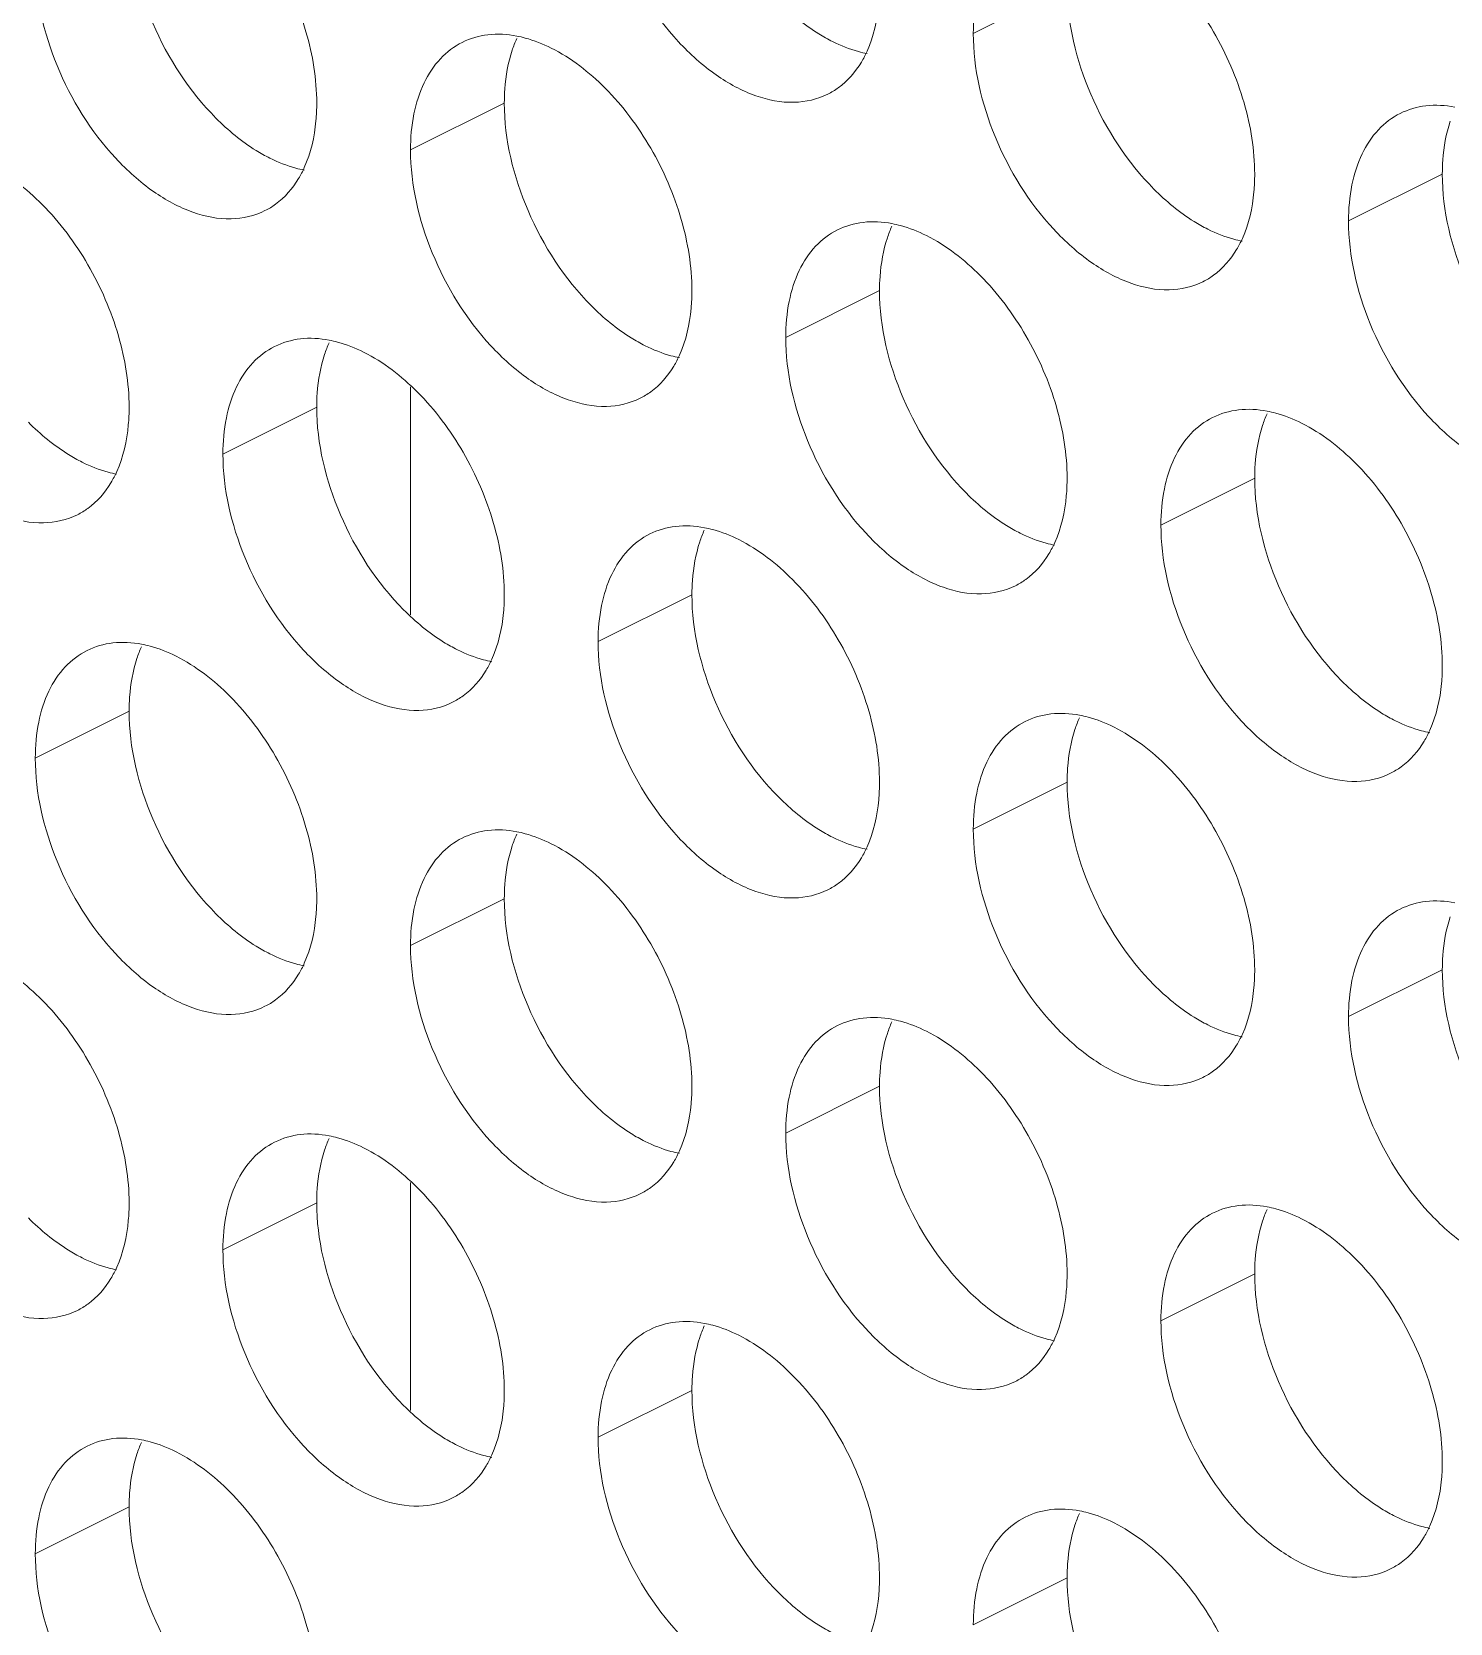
# Model space of a CAD drawing. Header units: millimetres. Extents: x 0 to 2524, y 0 to 1785.
# Drawn here: x 1816.45 to 1825, y 858.07 to 867.67 of the extents above; entities that cross this region are included whole.
import ezdxf

# ---------------------------------------------------------------- set-up
doc = ezdxf.new("R2010")
doc.units = ezdxf.units.MM
doc.header["$LTSCALE"] = 0.1
doc.layers.add('标注', color=251, linetype='Continuous', lineweight=9)

msp = doc.modelspace()

# ---------------------------------------------------------------- linework, layer by layer
at = {"layer": '标注'}
for p, q in [((1822.6901, 867.9456), (1822.1245, 867.6628)), ((1819.296, 867.2427), (1818.7303, 866.9598)), ((1824.9529, 866.8143), (1824.3872, 866.5314)), ((1821.5588, 866.1113), (1820.9931, 865.8285)), ((1818.7303, 864.1552), (1818.7303, 865.5302)), ((1818.1647, 865.4084), (1817.599, 865.1255)), ((1823.8215, 864.9799), (1823.2558, 864.6971)), ((1820.4274, 864.277), (1819.8617, 863.9942)), ((1817.0333, 863.5741), (1816.4676, 863.2912)), ((1822.6901, 863.1456), (1822.1245, 862.8628)), ((1819.296, 862.4427), (1818.7303, 862.1598)), ((1824.9529, 862.0143), (1824.3872, 861.7314)), ((1821.5588, 861.3113), (1820.9931, 861.0285)), ((1818.7303, 859.3552), (1818.7303, 860.7302)), ((1818.1647, 860.6084), (1817.599, 860.3255)), ((1823.8215, 860.1799), (1823.2558, 859.8971)), ((1820.4274, 859.477), (1819.8617, 859.1942)), ((1817.0333, 858.7741), (1816.4676, 858.4912)), ((1822.6901, 858.3456), (1822.1245, 858.0628))]:
    msp.add_line(p, q, dxfattribs=at)
for centre, radius, start, end in [((1820.0405, 867.3316), 0.734, 155.87957, 161.78032), ((1821.0445, 867.7022), 0.4532, 296.52559, 305.90341), ((1817.6503, 866.9992), 0.4532, 296.52559, 305.90341), ((1822.3033, 866.2002), 0.734, 155.87957, 161.78032), ((1823.3072, 866.5708), 0.4532, 296.52559, 305.90341), ((1818.9092, 865.4973), 0.734, 155.87957, 161.78032), ((1819.9131, 865.8679), 0.4532, 296.52559, 305.90341), ((1824.566, 865.0689), 0.734, 155.87957, 161.78032), ((1816.519, 865.1649), 0.4532, 296.52559, 305.90341), ((1821.1719, 864.3659), 0.734, 155.87957, 161.78032), ((1822.1758, 864.7365), 0.4532, 296.52559, 305.90341), ((1817.7778, 863.663), 0.734, 155.87957, 161.78032), ((1818.7817, 864.0335), 0.4532, 296.52559, 305.90341), ((1823.4347, 863.2346), 0.734, 155.87957, 161.78032), ((1824.4386, 863.6051), 0.4532, 296.52559, 305.90341), ((1820.0405, 862.5316), 0.734, 155.87957, 161.78032), ((1821.0445, 862.9022), 0.4532, 296.52559, 305.90341), ((1817.6503, 862.1992), 0.4532, 296.52559, 305.90341), ((1822.3033, 861.4002), 0.734, 155.87957, 161.78032), ((1823.3072, 861.7708), 0.4532, 296.52559, 305.90341), ((1818.9092, 860.6973), 0.734, 155.87957, 161.78032), ((1819.9131, 861.0679), 0.4532, 296.52559, 305.90341), ((1824.566, 860.2689), 0.734, 155.87957, 161.78032), ((1816.519, 860.3649), 0.4532, 296.52559, 305.90341), ((1821.1719, 859.5659), 0.734, 155.87957, 161.78032), ((1822.1758, 859.9365), 0.4532, 296.52559, 305.90341), ((1817.7778, 858.863), 0.734, 155.87957, 161.78032), ((1818.7817, 859.2335), 0.4532, 296.52559, 305.90341), ((1823.4347, 858.4346), 0.734, 155.87957, 161.78032), ((1824.4386, 858.8051), 0.4532, 296.52559, 305.90341)]:
    msp.add_arc(centre, radius, start, end, dxfattribs=at)
for points, knots in [([(1817.3161, 868.7062), (1817.4368, 868.6459), (1817.6673, 868.4655), (1817.9335, 868.1074), (1818.1146, 867.6887), (1818.1647, 867.3876), (1818.1647, 867.2427)], [0, 0, 0, 0, 0.229676, 0.488215, 0.753207, 1, 1, 1, 1]), ([(1821.2469, 867.2966), (1821.1843, 867.2654), (1821.0343, 867.2314), (1820.7965, 867.2792), (1820.5581, 867.4098), (1820.2503, 867.6874), (1819.9643, 868.1501), (1819.8617, 868.5825), (1819.8617, 868.7942)], [0, 0, 0, 0, 0.090718, 0.191742, 0.308104, 0.439279, 0.725532, 1, 1, 1, 1]), ([(1817.5571, 867.152), (1817.3955, 867.3148), (1817.1445, 867.702), (1817.0333, 868.1525), (1817.0333, 868.3741)], [0, 0, 0, 0, 0.508684, 1, 1, 1, 1]), ([(1822.1245, 867.6628), (1822.1245, 867.7356), (1822.1365, 867.8746), (1822.1955, 868.0647), (1822.2949, 868.217), (1822.3874, 868.2874), (1822.4364, 868.3118)], [0, 0, 0, 0, 0.289235, 0.54966, 0.782932, 1, 1, 1, 1]), ([(1822.973, 868.2778), (1823.0936, 868.2174), (1823.3242, 868.0371), (1823.5904, 867.679), (1823.7715, 867.2603), (1823.8215, 866.9592), (1823.8215, 866.8143)], [0, 0, 0, 0, 0.229676, 0.488215, 0.753207, 1, 1, 1, 1]), ([(1817.8528, 866.5937), (1817.7902, 866.5625), (1817.6402, 866.5285), (1817.4024, 866.5763), (1817.164, 866.7069), (1816.8562, 866.9845), (1816.5702, 867.4472), (1816.4676, 867.8796), (1816.4676, 868.0912)], [0, 0, 0, 0, 0.090718, 0.191742, 0.308104, 0.439279, 0.725532, 1, 1, 1, 1]), ([(1821.5588, 867.9456), (1821.5588, 867.91), (1821.5531, 867.7778), (1821.5239, 867.6451), (1821.4842, 867.5568)], [0, 0, 0, 0, 0.268874, 1, 1, 1, 1]), ([(1823.214, 866.7236), (1823.0524, 866.8864), (1822.8014, 867.2735), (1822.6901, 867.7241), (1822.6901, 867.9456)], [0, 0, 0, 0, 0.508684, 1, 1, 1, 1]), ([(1821.2759, 867.6135), (1821.2475, 867.6277), (1821.1296, 867.6942), (1821.0241, 867.7816), (1820.9512, 867.855)], [0, 0, 0, 0, 0.235002, 1, 1, 1, 1]), ([(1819.0423, 867.6088), (1819.0906, 867.6329), (1819.2006, 867.6647), (1819.3143, 867.6579), (1819.3712, 867.647)], [0, 0, 0, 0, 0.482538, 1, 1, 1, 1]), ([(1823.5096, 866.1653), (1823.447, 866.134), (1823.2971, 866.1001), (1823.0593, 866.1478), (1822.8209, 866.2785), (1822.5131, 866.556), (1822.2271, 867.0187), (1822.1245, 867.4511), (1822.1245, 867.6628)], [0, 0, 0, 0, 0.090718, 0.191742, 0.308104, 0.439279, 0.725532, 1, 1, 1, 1]), ([(1818.7303, 866.9598), (1818.7303, 867.0327), (1818.7424, 867.1716), (1818.8014, 867.3618), (1818.9008, 867.514), (1818.9933, 867.5844), (1819.0423, 867.6088)], [0, 0, 0, 0, 0.289235, 0.54966, 0.782932, 1, 1, 1, 1]), ([(1819.296, 867.2427), (1819.296, 867.2711), (1819.2997, 867.3786), (1819.3185, 867.486), (1819.3434, 867.5611)], [0, 0, 0, 0, 0.264225, 1, 1, 1, 1]), ([(1819.3712, 867.647), (1819.3884, 867.6437), (1819.46, 867.6271), (1819.5289, 867.5998), (1819.5789, 867.5748)], [0, 0, 0, 0, 0.238696, 1, 1, 1, 1]), ([(1819.5789, 867.5748), (1819.6995, 867.5145), (1819.9301, 867.3341), (1820.1963, 866.9761), (1820.3774, 866.5573), (1820.4274, 866.2563), (1820.4274, 866.1113)], [0, 0, 0, 0, 0.229676, 0.488215, 0.753207, 1, 1, 1, 1]), ([(1821.4836, 867.5413), (1821.4664, 867.5446), (1821.3948, 867.5612), (1821.3259, 867.5885), (1821.2759, 867.6135)], [0, 0, 0, 0, 0.238696, 1, 1, 1, 1]), ([(1821.4842, 867.5568), (1821.4739, 867.5339), (1821.4306, 867.4499), (1821.3665, 867.3758), (1821.3102, 867.335)], [0, 0, 0, 0, 0.265525, 1, 1, 1, 1]), ([(1818.1647, 867.2427), (1818.1647, 867.2071), (1818.159, 867.0748), (1818.1297, 866.9422), (1818.09, 866.8538)], [0, 0, 0, 0, 0.268874, 1, 1, 1, 1]), ([(1819.8198, 866.0207), (1819.6583, 866.1834), (1819.4073, 866.5706), (1819.296, 867.0212), (1819.296, 867.2427)], [0, 0, 0, 0, 0.508684, 1, 1, 1, 1]), ([(1824.3872, 866.5314), (1824.3872, 866.6043), (1824.3992, 866.7432), (1824.4582, 866.9334), (1824.5576, 867.0856), (1824.6502, 867.156), (1824.6991, 867.1804)], [0, 0, 0, 0, 0.289235, 0.54966, 0.782932, 1, 1, 1, 1]), ([(1824.6991, 867.1804), (1824.7474, 867.2045), (1824.8575, 867.2363), (1824.9712, 867.2294), (1825.028, 867.2186)], [0, 0, 0, 0, 0.482538, 1, 1, 1, 1]), ([(1817.8818, 866.9106), (1817.8534, 866.9248), (1817.7355, 866.9913), (1817.63, 867.0786), (1817.5571, 867.152)], [0, 0, 0, 0, 0.235002, 1, 1, 1, 1]), ([(1824.9529, 866.8143), (1824.9529, 866.8427), (1824.9566, 866.9501), (1824.9754, 867.0575), (1825.0002, 867.1327)], [0, 0, 0, 0, 0.264225, 1, 1, 1, 1]), ([(1818.0895, 866.8384), (1818.0723, 866.8417), (1818.0007, 866.8583), (1817.9318, 866.8856), (1817.8818, 866.9106)], [0, 0, 0, 0, 0.238696, 1, 1, 1, 1]), ([(1820.1155, 865.4623), (1820.0529, 865.4311), (1819.903, 865.3971), (1819.6652, 865.4449), (1819.4268, 865.5755), (1819.119, 865.8531), (1818.833, 866.3158), (1818.7303, 866.7482), (1818.7303, 866.9598)], [0, 0, 0, 0, 0.090718, 0.191742, 0.308104, 0.439279, 0.725532, 1, 1, 1, 1]), ([(1816.1848, 866.8719), (1816.3054, 866.8115), (1816.5359, 866.6312), (1816.8021, 866.2731), (1816.9833, 865.8544), (1817.0333, 865.5533), (1817.0333, 865.4084)], [0, 0, 0, 0, 0.229676, 0.488215, 0.753207, 1, 1, 1, 1]), ([(1818.09, 866.8538), (1818.0798, 866.8309), (1818.0365, 866.7469), (1817.9724, 866.6728), (1817.9161, 866.6321)], [0, 0, 0, 0, 0.265525, 1, 1, 1, 1]), ([(1823.8215, 866.8143), (1823.8215, 866.7786), (1823.8158, 866.6464), (1823.7866, 866.5138), (1823.7469, 866.4254)], [0, 0, 0, 0, 0.268874, 1, 1, 1, 1]), ([(1825.4767, 865.5922), (1825.3151, 865.755), (1825.0641, 866.1422), (1824.9529, 866.5927), (1824.9529, 866.8143)], [0, 0, 0, 0, 0.508684, 1, 1, 1, 1]), ([(1823.5387, 866.4821), (1823.5103, 866.4963), (1823.3923, 866.5628), (1823.2868, 866.6502), (1823.214, 866.7236)], [0, 0, 0, 0, 0.235002, 1, 1, 1, 1]), ([(1821.305, 866.4775), (1821.3533, 866.5016), (1821.4634, 866.5333), (1821.5771, 866.5265), (1821.6339, 866.5156)], [0, 0, 0, 0, 0.482538, 1, 1, 1, 1]), ([(1821.6339, 866.5156), (1821.6511, 866.5123), (1821.7227, 866.4957), (1821.7916, 866.4684), (1821.8416, 866.4434)], [0, 0, 0, 0, 0.238696, 1, 1, 1, 1]), ([(1825.7724, 865.0339), (1825.7098, 865.0027), (1825.5598, 864.9687), (1825.322, 865.0165), (1825.0836, 865.1471), (1824.7758, 865.4247), (1824.4898, 865.8874), (1824.3872, 866.3198), (1824.3872, 866.5314)], [0, 0, 0, 0, 0.090718, 0.191742, 0.308104, 0.439279, 0.725532, 1, 1, 1, 1]), ([(1820.9931, 865.8285), (1820.9931, 865.9013), (1821.0051, 866.0403), (1821.0641, 866.2304), (1821.1635, 866.3826), (1821.2561, 866.4531), (1821.305, 866.4775)], [0, 0, 0, 0, 0.289235, 0.54966, 0.782932, 1, 1, 1, 1]), ([(1821.5588, 866.1113), (1821.5588, 866.1397), (1821.5625, 866.2472), (1821.5813, 866.3546), (1821.6061, 866.4297)], [0, 0, 0, 0, 0.264225, 1, 1, 1, 1]), ([(1821.8416, 866.4434), (1821.9623, 866.3831), (1822.1928, 866.2028), (1822.459, 865.8447), (1822.6401, 865.426), (1822.6901, 865.1249), (1822.6901, 864.9799)], [0, 0, 0, 0, 0.229676, 0.488215, 0.753207, 1, 1, 1, 1]), ([(1823.7464, 866.41), (1823.7292, 866.4132), (1823.6576, 866.4299), (1823.5887, 866.4571), (1823.5387, 866.4821)], [0, 0, 0, 0, 0.238696, 1, 1, 1, 1]), ([(1823.7469, 866.4254), (1823.7366, 866.4025), (1823.6933, 866.3185), (1823.6292, 866.2444), (1823.573, 866.2037)], [0, 0, 0, 0, 0.265525, 1, 1, 1, 1]), ([(1816.7214, 864.7594), (1816.6588, 864.7282), (1816.5089, 864.6942), (1816.2711, 864.742), (1816.0326, 864.8726), (1815.7249, 865.1501), (1815.4388, 865.6128), (1815.3362, 866.0452), (1815.3362, 866.2569)], [0, 0, 0, 0, 0.090718, 0.191742, 0.308104, 0.439279, 0.725532, 1, 1, 1, 1]), ([(1820.1446, 865.7792), (1820.1161, 865.7934), (1819.9982, 865.8599), (1819.8927, 865.9472), (1819.8198, 866.0207)], [0, 0, 0, 0, 0.235002, 1, 1, 1, 1]), ([(1820.4274, 866.1113), (1820.4274, 866.0757), (1820.4217, 865.9434), (1820.3925, 865.8108), (1820.3528, 865.7224)], [0, 0, 0, 0, 0.268874, 1, 1, 1, 1]), ([(1822.0826, 864.8893), (1821.921, 865.0521), (1821.67, 865.4392), (1821.5588, 865.8898), (1821.5588, 866.1113)], [0, 0, 0, 0, 0.508684, 1, 1, 1, 1]), ([(1817.9109, 865.7745), (1817.9592, 865.7986), (1818.0693, 865.8304), (1818.1829, 865.8236), (1818.2398, 865.8127)], [0, 0, 0, 0, 0.482538, 1, 1, 1, 1]), ([(1822.3782, 864.331), (1822.3156, 864.2997), (1822.1657, 864.2658), (1821.9279, 864.3135), (1821.6895, 864.4442), (1821.3817, 864.7217), (1821.0957, 865.1844), (1820.9931, 865.6168), (1820.9931, 865.8285)], [0, 0, 0, 0, 0.090718, 0.191742, 0.308104, 0.439279, 0.725532, 1, 1, 1, 1]), ([(1817.599, 865.1255), (1817.599, 865.1984), (1817.611, 865.3373), (1817.67, 865.5275), (1817.7694, 865.6797), (1817.862, 865.7501), (1817.9109, 865.7745)], [0, 0, 0, 0, 0.289235, 0.54966, 0.782932, 1, 1, 1, 1]), ([(1818.2398, 865.8127), (1818.257, 865.8094), (1818.3286, 865.7928), (1818.3975, 865.7655), (1818.4475, 865.7405)], [0, 0, 0, 0, 0.238696, 1, 1, 1, 1]), ([(1818.4475, 865.7405), (1818.5682, 865.6802), (1818.7987, 865.4998), (1819.0649, 865.1417), (1819.246, 864.723), (1819.296, 864.4219), (1819.296, 864.277)], [0, 0, 0, 0, 0.229676, 0.488215, 0.753207, 1, 1, 1, 1]), ([(1820.3523, 865.707), (1820.335, 865.7103), (1820.2635, 865.7269), (1820.1946, 865.7542), (1820.1446, 865.7792)], [0, 0, 0, 0, 0.238696, 1, 1, 1, 1]), ([(1818.1647, 865.4084), (1818.1647, 865.4368), (1818.1684, 865.5442), (1818.1872, 865.6517), (1818.212, 865.7268)], [0, 0, 0, 0, 0.264225, 1, 1, 1, 1]), ([(1820.3528, 865.7224), (1820.3425, 865.6996), (1820.2992, 865.6156), (1820.2351, 865.5414), (1820.1789, 865.5007)], [0, 0, 0, 0, 0.265525, 1, 1, 1, 1]), ([(1817.0333, 865.4084), (1817.0333, 865.3727), (1817.0276, 865.2405), (1816.9984, 865.1079), (1816.9587, 865.0195)], [0, 0, 0, 0, 0.268874, 1, 1, 1, 1]), ([(1818.6885, 864.1863), (1818.5269, 864.3491), (1818.2759, 864.7363), (1818.1647, 865.1869), (1818.1647, 865.4084)], [0, 0, 0, 0, 0.508684, 1, 1, 1, 1]), ([(1823.2558, 864.6971), (1823.2558, 864.77), (1823.2678, 864.9089), (1823.3269, 865.0991), (1823.4262, 865.2513), (1823.5188, 865.3217), (1823.5677, 865.3461)], [0, 0, 0, 0, 0.289235, 0.54966, 0.782932, 1, 1, 1, 1]), ([(1823.5677, 865.3461), (1823.6161, 865.3702), (1823.7261, 865.4019), (1823.8398, 865.3951), (1823.8967, 865.3842)], [0, 0, 0, 0, 0.482538, 1, 1, 1, 1]), ([(1823.8967, 865.3842), (1823.9139, 865.381), (1823.9855, 865.3643), (1824.0544, 865.3371), (1824.1044, 865.3121)], [0, 0, 0, 0, 0.238696, 1, 1, 1, 1]), ([(1816.7504, 865.0762), (1816.722, 865.0905), (1816.6041, 865.157), (1816.4986, 865.2443), (1816.4257, 865.3177)], [0, 0, 0, 0, 0.235002, 1, 1, 1, 1]), ([(1823.8215, 864.9799), (1823.8215, 865.0084), (1823.8252, 865.1158), (1823.844, 865.2232), (1823.8689, 865.2984)], [0, 0, 0, 0, 0.264225, 1, 1, 1, 1]), ([(1824.1044, 865.3121), (1824.225, 865.2517), (1824.4555, 865.0714), (1824.7217, 864.7133), (1824.9029, 864.2946), (1824.9529, 863.9935), (1824.9529, 863.8486)], [0, 0, 0, 0, 0.229676, 0.488215, 0.753207, 1, 1, 1, 1]), ([(1816.9581, 865.0041), (1816.9409, 865.0074), (1816.8694, 865.024), (1816.8004, 865.0512), (1816.7504, 865.0762)], [0, 0, 0, 0, 0.238696, 1, 1, 1, 1]), ([(1818.9841, 863.628), (1818.9215, 863.5968), (1818.7716, 863.5628), (1818.5338, 863.6106), (1818.2954, 863.7412), (1817.9876, 864.0188), (1817.7016, 864.4815), (1817.599, 864.9139), (1817.599, 865.1255)], [0, 0, 0, 0, 0.090718, 0.191742, 0.308104, 0.439279, 0.725532, 1, 1, 1, 1]), ([(1816.9587, 865.0195), (1816.9484, 864.9966), (1816.9051, 864.9126), (1816.841, 864.8385), (1816.7848, 864.7978)], [0, 0, 0, 0, 0.265525, 1, 1, 1, 1]), ([(1822.6901, 864.9799), (1822.6901, 864.9443), (1822.6845, 864.8121), (1822.6552, 864.6794), (1822.6155, 864.5911)], [0, 0, 0, 0, 0.268874, 1, 1, 1, 1]), ([(1824.3453, 863.7579), (1824.1838, 863.9207), (1823.9328, 864.3078), (1823.8215, 864.7584), (1823.8215, 864.9799)], [0, 0, 0, 0, 0.508684, 1, 1, 1, 1]), ([(1822.4073, 864.6478), (1822.3789, 864.662), (1822.261, 864.7285), (1822.1555, 864.8159), (1822.0826, 864.8893)], [0, 0, 0, 0, 0.235002, 1, 1, 1, 1]), ([(1820.1736, 864.6431), (1820.2219, 864.6672), (1820.332, 864.699), (1820.4457, 864.6922), (1820.5026, 864.6813)], [0, 0, 0, 0, 0.482538, 1, 1, 1, 1]), ([(1820.5026, 864.6813), (1820.5198, 864.678), (1820.5913, 864.6614), (1820.6602, 864.6341), (1820.7102, 864.6091)], [0, 0, 0, 0, 0.238696, 1, 1, 1, 1]), ([(1824.641, 863.1996), (1824.5784, 863.1684), (1824.4285, 863.1344), (1824.1907, 863.1822), (1823.9522, 863.3128), (1823.6445, 863.5903), (1823.3584, 864.053), (1823.2558, 864.4854), (1823.2558, 864.6971)], [0, 0, 0, 0, 0.090718, 0.191742, 0.308104, 0.439279, 0.725532, 1, 1, 1, 1]), ([(1819.8617, 863.9942), (1819.8617, 864.067), (1819.8737, 864.2059), (1819.9328, 864.3961), (1820.0321, 864.5483), (1820.1247, 864.6187), (1820.1736, 864.6431)], [0, 0, 0, 0, 0.289235, 0.54966, 0.782932, 1, 1, 1, 1]), ([(1820.4274, 864.277), (1820.4274, 864.3054), (1820.4311, 864.4129), (1820.4499, 864.5203), (1820.4747, 864.5954)], [0, 0, 0, 0, 0.264225, 1, 1, 1, 1]), ([(1820.7102, 864.6091), (1820.8309, 864.5488), (1821.0614, 864.3684), (1821.3276, 864.0104), (1821.5088, 863.5916), (1821.5588, 863.2906), (1821.5588, 863.1456)], [0, 0, 0, 0, 0.229676, 0.488215, 0.753207, 1, 1, 1, 1]), ([(1822.615, 864.5756), (1822.5978, 864.5789), (1822.5262, 864.5955), (1822.4573, 864.6228), (1822.4073, 864.6478)], [0, 0, 0, 0, 0.238696, 1, 1, 1, 1]), ([(1822.6155, 864.5911), (1822.6052, 864.5682), (1822.562, 864.4842), (1822.4978, 864.4101), (1822.4416, 864.3694)], [0, 0, 0, 0, 0.265525, 1, 1, 1, 1]), ([(1819.296, 864.277), (1819.296, 864.2414), (1819.2903, 864.1091), (1819.2611, 863.9765), (1819.2214, 863.8881)], [0, 0, 0, 0, 0.268874, 1, 1, 1, 1]), ([(1820.9512, 863.055), (1820.7896, 863.2177), (1820.5386, 863.6049), (1820.4274, 864.0555), (1820.4274, 864.277)], [0, 0, 0, 0, 0.508684, 1, 1, 1, 1]), ([(1819.0132, 863.9449), (1818.9848, 863.9591), (1818.8668, 864.0256), (1818.7614, 864.1129), (1818.6885, 864.1863)], [0, 0, 0, 0, 0.235002, 1, 1, 1, 1]), ([(1816.4676, 863.2912), (1816.4676, 863.3641), (1816.4796, 863.503), (1816.5386, 863.6932), (1816.638, 863.8454), (1816.7306, 863.9158), (1816.7795, 863.9402)], [0, 0, 0, 0, 0.289235, 0.54966, 0.782932, 1, 1, 1, 1]), ([(1816.7795, 863.9402), (1816.8278, 863.9643), (1816.9379, 863.9961), (1817.0516, 863.9892), (1817.1084, 863.9784)], [0, 0, 0, 0, 0.482538, 1, 1, 1, 1]), ([(1817.1084, 863.9784), (1817.1257, 863.9751), (1817.1972, 863.9585), (1817.2661, 863.9312), (1817.3161, 863.9062)], [0, 0, 0, 0, 0.238696, 1, 1, 1, 1]), ([(1817.3161, 863.9062), (1817.4368, 863.8459), (1817.6673, 863.6655), (1817.9335, 863.3074), (1818.1146, 862.8887), (1818.1647, 862.5876), (1818.1647, 862.4427)], [0, 0, 0, 0, 0.229676, 0.488215, 0.753207, 1, 1, 1, 1]), ([(1819.2209, 863.8727), (1819.2037, 863.876), (1819.1321, 863.8926), (1819.0632, 863.9199), (1819.0132, 863.9449)], [0, 0, 0, 0, 0.238696, 1, 1, 1, 1]), ([(1821.2469, 862.4966), (1821.1843, 862.4654), (1821.0343, 862.4314), (1820.7965, 862.4792), (1820.5581, 862.6098), (1820.2503, 862.8874), (1819.9643, 863.3501), (1819.8617, 863.7825), (1819.8617, 863.9942)], [0, 0, 0, 0, 0.090718, 0.191742, 0.308104, 0.439279, 0.725532, 1, 1, 1, 1]), ([(1817.0333, 863.5741), (1817.0333, 863.6025), (1817.037, 863.7099), (1817.0558, 863.8173), (1817.0806, 863.8925)], [0, 0, 0, 0, 0.264225, 1, 1, 1, 1]), ([(1819.2214, 863.8881), (1819.2111, 863.8652), (1819.1679, 863.7813), (1819.1037, 863.7071), (1819.0475, 863.6664)], [0, 0, 0, 0, 0.265525, 1, 1, 1, 1]), ([(1824.9529, 863.8486), (1824.9529, 863.8129), (1824.9472, 863.6807), (1824.918, 863.5481), (1824.8783, 863.4597)], [0, 0, 0, 0, 0.268874, 1, 1, 1, 1]), ([(1824.67, 863.5164), (1824.6416, 863.5307), (1824.5237, 863.5972), (1824.4182, 863.6845), (1824.3453, 863.7579)], [0, 0, 0, 0, 0.235002, 1, 1, 1, 1]), ([(1817.5571, 862.352), (1817.3955, 862.5148), (1817.1445, 862.902), (1817.0333, 863.3525), (1817.0333, 863.5741)], [0, 0, 0, 0, 0.508684, 1, 1, 1, 1]), ([(1822.4364, 863.5118), (1822.4847, 863.5359), (1822.5948, 863.5676), (1822.7084, 863.5608), (1822.7653, 863.5499)], [0, 0, 0, 0, 0.482538, 1, 1, 1, 1]), ([(1822.7653, 863.5499), (1822.7825, 863.5466), (1822.8541, 863.53), (1822.923, 863.5028), (1822.973, 863.4778)], [0, 0, 0, 0, 0.238696, 1, 1, 1, 1]), ([(1822.1245, 862.8628), (1822.1245, 862.9356), (1822.1365, 863.0746), (1822.1955, 863.2647), (1822.2949, 863.417), (1822.3874, 863.4874), (1822.4364, 863.5118)], [0, 0, 0, 0, 0.289235, 0.54966, 0.782932, 1, 1, 1, 1]), ([(1822.6901, 863.1456), (1822.6901, 863.174), (1822.6938, 863.2815), (1822.7126, 863.3889), (1822.7375, 863.464)], [0, 0, 0, 0, 0.264225, 1, 1, 1, 1]), ([(1822.973, 863.4778), (1823.0936, 863.4174), (1823.3242, 863.2371), (1823.5904, 862.879), (1823.7715, 862.4603), (1823.8215, 862.1592), (1823.8215, 862.0143)], [0, 0, 0, 0, 0.229676, 0.488215, 0.753207, 1, 1, 1, 1]), ([(1824.8777, 863.4443), (1824.8605, 863.4476), (1824.789, 863.4642), (1824.72, 863.4914), (1824.67, 863.5164)], [0, 0, 0, 0, 0.238696, 1, 1, 1, 1]), ([(1824.8783, 863.4597), (1824.868, 863.4368), (1824.8247, 863.3528), (1824.7606, 863.2787), (1824.7044, 863.238)], [0, 0, 0, 0, 0.265525, 1, 1, 1, 1]), ([(1817.8528, 861.7937), (1817.7902, 861.7625), (1817.6402, 861.7285), (1817.4024, 861.7763), (1817.164, 861.9069), (1816.8562, 862.1845), (1816.5702, 862.6472), (1816.4676, 863.0796), (1816.4676, 863.2912)], [0, 0, 0, 0, 0.090718, 0.191742, 0.308104, 0.439279, 0.725532, 1, 1, 1, 1]), ([(1821.5588, 863.1456), (1821.5588, 863.11), (1821.5531, 862.9778), (1821.5239, 862.8451), (1821.4842, 862.7568)], [0, 0, 0, 0, 0.268874, 1, 1, 1, 1]), ([(1823.214, 861.9236), (1823.0524, 862.0864), (1822.8014, 862.4735), (1822.6901, 862.9241), (1822.6901, 863.1456)], [0, 0, 0, 0, 0.508684, 1, 1, 1, 1]), ([(1821.2759, 862.8135), (1821.2475, 862.8277), (1821.1296, 862.8942), (1821.0241, 862.9816), (1820.9512, 863.055)], [0, 0, 0, 0, 0.235002, 1, 1, 1, 1]), ([(1819.0423, 862.8088), (1819.0906, 862.8329), (1819.2006, 862.8647), (1819.3143, 862.8579), (1819.3712, 862.847)], [0, 0, 0, 0, 0.482538, 1, 1, 1, 1]), ([(1823.5096, 861.3653), (1823.447, 861.334), (1823.2971, 861.3001), (1823.0593, 861.3478), (1822.8209, 861.4785), (1822.5131, 861.756), (1822.2271, 862.2187), (1822.1245, 862.6511), (1822.1245, 862.8628)], [0, 0, 0, 0, 0.090718, 0.191742, 0.308104, 0.439279, 0.725532, 1, 1, 1, 1]), ([(1818.7303, 862.1598), (1818.7303, 862.2327), (1818.7424, 862.3716), (1818.8014, 862.5618), (1818.9008, 862.714), (1818.9933, 862.7844), (1819.0423, 862.8088)], [0, 0, 0, 0, 0.289235, 0.54966, 0.782932, 1, 1, 1, 1]), ([(1819.296, 862.4427), (1819.296, 862.4711), (1819.2997, 862.5786), (1819.3185, 862.686), (1819.3434, 862.7611)], [0, 0, 0, 0, 0.264225, 1, 1, 1, 1]), ([(1819.3712, 862.847), (1819.3884, 862.8437), (1819.46, 862.8271), (1819.5289, 862.7998), (1819.5789, 862.7748)], [0, 0, 0, 0, 0.238696, 1, 1, 1, 1]), ([(1819.5789, 862.7748), (1819.6995, 862.7145), (1819.9301, 862.5341), (1820.1963, 862.1761), (1820.3774, 861.7573), (1820.4274, 861.4563), (1820.4274, 861.3113)], [0, 0, 0, 0, 0.229676, 0.488215, 0.753207, 1, 1, 1, 1]), ([(1821.4836, 862.7413), (1821.4664, 862.7446), (1821.3948, 862.7612), (1821.3259, 862.7885), (1821.2759, 862.8135)], [0, 0, 0, 0, 0.238696, 1, 1, 1, 1]), ([(1821.4842, 862.7568), (1821.4739, 862.7339), (1821.4306, 862.6499), (1821.3665, 862.5758), (1821.3102, 862.535)], [0, 0, 0, 0, 0.265525, 1, 1, 1, 1]), ([(1818.1647, 862.4427), (1818.1647, 862.4071), (1818.159, 862.2748), (1818.1297, 862.1422), (1818.09, 862.0538)], [0, 0, 0, 0, 0.268874, 1, 1, 1, 1]), ([(1819.8198, 861.2207), (1819.6583, 861.3834), (1819.4073, 861.7706), (1819.296, 862.2212), (1819.296, 862.4427)], [0, 0, 0, 0, 0.508684, 1, 1, 1, 1]), ([(1824.3872, 861.7314), (1824.3872, 861.8043), (1824.3992, 861.9432), (1824.4582, 862.1334), (1824.5576, 862.2856), (1824.6502, 862.356), (1824.6991, 862.3804)], [0, 0, 0, 0, 0.289235, 0.54966, 0.782932, 1, 1, 1, 1]), ([(1824.6991, 862.3804), (1824.7474, 862.4045), (1824.8575, 862.4363), (1824.9712, 862.4294), (1825.028, 862.4186)], [0, 0, 0, 0, 0.482538, 1, 1, 1, 1]), ([(1817.8818, 862.1106), (1817.8534, 862.1248), (1817.7355, 862.1913), (1817.63, 862.2786), (1817.5571, 862.352)], [0, 0, 0, 0, 0.235002, 1, 1, 1, 1]), ([(1824.9529, 862.0143), (1824.9529, 862.0427), (1824.9566, 862.1501), (1824.9754, 862.2575), (1825.0002, 862.3327)], [0, 0, 0, 0, 0.264225, 1, 1, 1, 1]), ([(1818.0895, 862.0384), (1818.0723, 862.0417), (1818.0007, 862.0583), (1817.9318, 862.0856), (1817.8818, 862.1106)], [0, 0, 0, 0, 0.238696, 1, 1, 1, 1]), ([(1820.1155, 860.6623), (1820.0529, 860.6311), (1819.903, 860.5971), (1819.6652, 860.6449), (1819.4268, 860.7755), (1819.119, 861.0531), (1818.833, 861.5158), (1818.7303, 861.9482), (1818.7303, 862.1598)], [0, 0, 0, 0, 0.090718, 0.191742, 0.308104, 0.439279, 0.725532, 1, 1, 1, 1]), ([(1816.1848, 862.0719), (1816.3054, 862.0115), (1816.5359, 861.8312), (1816.8021, 861.4731), (1816.9833, 861.0544), (1817.0333, 860.7533), (1817.0333, 860.6084)], [0, 0, 0, 0, 0.229676, 0.488215, 0.753207, 1, 1, 1, 1]), ([(1818.09, 862.0538), (1818.0798, 862.0309), (1818.0365, 861.9469), (1817.9724, 861.8728), (1817.9161, 861.8321)], [0, 0, 0, 0, 0.265525, 1, 1, 1, 1]), ([(1823.8215, 862.0143), (1823.8215, 861.9786), (1823.8158, 861.8464), (1823.7866, 861.7138), (1823.7469, 861.6254)], [0, 0, 0, 0, 0.268874, 1, 1, 1, 1]), ([(1825.4767, 860.7922), (1825.3151, 860.955), (1825.0641, 861.3422), (1824.9529, 861.7927), (1824.9529, 862.0143)], [0, 0, 0, 0, 0.508684, 1, 1, 1, 1]), ([(1823.5387, 861.6821), (1823.5103, 861.6963), (1823.3923, 861.7628), (1823.2868, 861.8502), (1823.214, 861.9236)], [0, 0, 0, 0, 0.235002, 1, 1, 1, 1]), ([(1821.305, 861.6775), (1821.3533, 861.7016), (1821.4634, 861.7333), (1821.5771, 861.7265), (1821.6339, 861.7156)], [0, 0, 0, 0, 0.482538, 1, 1, 1, 1]), ([(1821.6339, 861.7156), (1821.6511, 861.7123), (1821.7227, 861.6957), (1821.7916, 861.6684), (1821.8416, 861.6434)], [0, 0, 0, 0, 0.238696, 1, 1, 1, 1]), ([(1825.7724, 860.2339), (1825.7098, 860.2027), (1825.5598, 860.1687), (1825.322, 860.2165), (1825.0836, 860.3471), (1824.7758, 860.6247), (1824.4898, 861.0874), (1824.3872, 861.5198), (1824.3872, 861.7314)], [0, 0, 0, 0, 0.090718, 0.191742, 0.308104, 0.439279, 0.725532, 1, 1, 1, 1]), ([(1820.9931, 861.0285), (1820.9931, 861.1013), (1821.0051, 861.2403), (1821.0641, 861.4304), (1821.1635, 861.5826), (1821.2561, 861.6531), (1821.305, 861.6775)], [0, 0, 0, 0, 0.289235, 0.54966, 0.782932, 1, 1, 1, 1]), ([(1821.5588, 861.3113), (1821.5588, 861.3397), (1821.5625, 861.4472), (1821.5813, 861.5546), (1821.6061, 861.6297)], [0, 0, 0, 0, 0.264225, 1, 1, 1, 1]), ([(1821.8416, 861.6434), (1821.9623, 861.5831), (1822.1928, 861.4028), (1822.459, 861.0447), (1822.6401, 860.626), (1822.6901, 860.3249), (1822.6901, 860.1799)], [0, 0, 0, 0, 0.229676, 0.488215, 0.753207, 1, 1, 1, 1]), ([(1823.7464, 861.61), (1823.7292, 861.6132), (1823.6576, 861.6299), (1823.5887, 861.6571), (1823.5387, 861.6821)], [0, 0, 0, 0, 0.238696, 1, 1, 1, 1]), ([(1823.7469, 861.6254), (1823.7366, 861.6025), (1823.6933, 861.5185), (1823.6292, 861.4444), (1823.573, 861.4037)], [0, 0, 0, 0, 0.265525, 1, 1, 1, 1]), ([(1816.7214, 859.9594), (1816.6588, 859.9282), (1816.5089, 859.8942), (1816.2711, 859.942), (1816.0326, 860.0726), (1815.7249, 860.3501), (1815.4388, 860.8128), (1815.3362, 861.2452), (1815.3362, 861.4569)], [0, 0, 0, 0, 0.090718, 0.191742, 0.308104, 0.439279, 0.725532, 1, 1, 1, 1]), ([(1820.1446, 860.9792), (1820.1161, 860.9934), (1819.9982, 861.0599), (1819.8927, 861.1472), (1819.8198, 861.2207)], [0, 0, 0, 0, 0.235002, 1, 1, 1, 1]), ([(1820.4274, 861.3113), (1820.4274, 861.2757), (1820.4217, 861.1434), (1820.3925, 861.0108), (1820.3528, 860.9224)], [0, 0, 0, 0, 0.268874, 1, 1, 1, 1]), ([(1822.0826, 860.0893), (1821.921, 860.2521), (1821.67, 860.6392), (1821.5588, 861.0898), (1821.5588, 861.3113)], [0, 0, 0, 0, 0.508684, 1, 1, 1, 1]), ([(1817.9109, 860.9745), (1817.9592, 860.9986), (1818.0693, 861.0304), (1818.1829, 861.0236), (1818.2398, 861.0127)], [0, 0, 0, 0, 0.482538, 1, 1, 1, 1]), ([(1822.3782, 859.531), (1822.3156, 859.4997), (1822.1657, 859.4658), (1821.9279, 859.5135), (1821.6895, 859.6442), (1821.3817, 859.9217), (1821.0957, 860.3844), (1820.9931, 860.8168), (1820.9931, 861.0285)], [0, 0, 0, 0, 0.090718, 0.191742, 0.308104, 0.439279, 0.725532, 1, 1, 1, 1]), ([(1817.599, 860.3255), (1817.599, 860.3984), (1817.611, 860.5373), (1817.67, 860.7275), (1817.7694, 860.8797), (1817.862, 860.9501), (1817.9109, 860.9745)], [0, 0, 0, 0, 0.289235, 0.54966, 0.782932, 1, 1, 1, 1]), ([(1818.2398, 861.0127), (1818.257, 861.0094), (1818.3286, 860.9928), (1818.3975, 860.9655), (1818.4475, 860.9405)], [0, 0, 0, 0, 0.238696, 1, 1, 1, 1]), ([(1818.4475, 860.9405), (1818.5682, 860.8802), (1818.7987, 860.6998), (1819.0649, 860.3417), (1819.246, 859.923), (1819.296, 859.6219), (1819.296, 859.477)], [0, 0, 0, 0, 0.229676, 0.488215, 0.753207, 1, 1, 1, 1]), ([(1820.3523, 860.907), (1820.335, 860.9103), (1820.2635, 860.9269), (1820.1946, 860.9542), (1820.1446, 860.9792)], [0, 0, 0, 0, 0.238696, 1, 1, 1, 1]), ([(1818.1647, 860.6084), (1818.1647, 860.6368), (1818.1684, 860.7442), (1818.1872, 860.8517), (1818.212, 860.9268)], [0, 0, 0, 0, 0.264225, 1, 1, 1, 1]), ([(1820.3528, 860.9224), (1820.3425, 860.8996), (1820.2992, 860.8156), (1820.2351, 860.7414), (1820.1789, 860.7007)], [0, 0, 0, 0, 0.265525, 1, 1, 1, 1]), ([(1817.0333, 860.6084), (1817.0333, 860.5727), (1817.0276, 860.4405), (1816.9984, 860.3079), (1816.9587, 860.2195)], [0, 0, 0, 0, 0.268874, 1, 1, 1, 1]), ([(1818.6885, 859.3863), (1818.5269, 859.5491), (1818.2759, 859.9363), (1818.1647, 860.3869), (1818.1647, 860.6084)], [0, 0, 0, 0, 0.508684, 1, 1, 1, 1]), ([(1823.2558, 859.8971), (1823.2558, 859.97), (1823.2678, 860.1089), (1823.3269, 860.2991), (1823.4262, 860.4513), (1823.5188, 860.5217), (1823.5677, 860.5461)], [0, 0, 0, 0, 0.289235, 0.54966, 0.782932, 1, 1, 1, 1]), ([(1823.5677, 860.5461), (1823.6161, 860.5702), (1823.7261, 860.6019), (1823.8398, 860.5951), (1823.8967, 860.5842)], [0, 0, 0, 0, 0.482538, 1, 1, 1, 1]), ([(1823.8967, 860.5842), (1823.9139, 860.581), (1823.9855, 860.5643), (1824.0544, 860.5371), (1824.1044, 860.5121)], [0, 0, 0, 0, 0.238696, 1, 1, 1, 1]), ([(1816.7504, 860.2762), (1816.722, 860.2905), (1816.6041, 860.357), (1816.4986, 860.4443), (1816.4257, 860.5177)], [0, 0, 0, 0, 0.235002, 1, 1, 1, 1]), ([(1823.8215, 860.1799), (1823.8215, 860.2084), (1823.8252, 860.3158), (1823.844, 860.4232), (1823.8689, 860.4984)], [0, 0, 0, 0, 0.264225, 1, 1, 1, 1]), ([(1824.1044, 860.5121), (1824.225, 860.4517), (1824.4555, 860.2714), (1824.7217, 859.9133), (1824.9029, 859.4946), (1824.9529, 859.1935), (1824.9529, 859.0486)], [0, 0, 0, 0, 0.229676, 0.488215, 0.753207, 1, 1, 1, 1]), ([(1816.9581, 860.2041), (1816.9409, 860.2074), (1816.8694, 860.224), (1816.8004, 860.2512), (1816.7504, 860.2762)], [0, 0, 0, 0, 0.238696, 1, 1, 1, 1]), ([(1818.9841, 858.828), (1818.9215, 858.7968), (1818.7716, 858.7628), (1818.5338, 858.8106), (1818.2954, 858.9412), (1817.9876, 859.2188), (1817.7016, 859.6815), (1817.599, 860.1139), (1817.599, 860.3255)], [0, 0, 0, 0, 0.090718, 0.191742, 0.308104, 0.439279, 0.725532, 1, 1, 1, 1]), ([(1816.9587, 860.2195), (1816.9484, 860.1966), (1816.9051, 860.1126), (1816.841, 860.0385), (1816.7848, 859.9978)], [0, 0, 0, 0, 0.265525, 1, 1, 1, 1]), ([(1822.6901, 860.1799), (1822.6901, 860.1443), (1822.6845, 860.0121), (1822.6552, 859.8794), (1822.6155, 859.7911)], [0, 0, 0, 0, 0.268874, 1, 1, 1, 1]), ([(1824.3453, 858.9579), (1824.1838, 859.1207), (1823.9328, 859.5078), (1823.8215, 859.9584), (1823.8215, 860.1799)], [0, 0, 0, 0, 0.508684, 1, 1, 1, 1]), ([(1822.4073, 859.8478), (1822.3789, 859.862), (1822.261, 859.9285), (1822.1555, 860.0159), (1822.0826, 860.0893)], [0, 0, 0, 0, 0.235002, 1, 1, 1, 1]), ([(1820.1736, 859.8431), (1820.2219, 859.8672), (1820.332, 859.899), (1820.4457, 859.8922), (1820.5026, 859.8813)], [0, 0, 0, 0, 0.482538, 1, 1, 1, 1]), ([(1820.5026, 859.8813), (1820.5198, 859.878), (1820.5913, 859.8614), (1820.6602, 859.8341), (1820.7102, 859.8091)], [0, 0, 0, 0, 0.238696, 1, 1, 1, 1]), ([(1824.641, 858.3996), (1824.5784, 858.3684), (1824.4285, 858.3344), (1824.1907, 858.3822), (1823.9522, 858.5128), (1823.6445, 858.7903), (1823.3584, 859.253), (1823.2558, 859.6854), (1823.2558, 859.8971)], [0, 0, 0, 0, 0.090718, 0.191742, 0.308104, 0.439279, 0.725532, 1, 1, 1, 1]), ([(1819.8617, 859.1942), (1819.8617, 859.267), (1819.8737, 859.4059), (1819.9328, 859.5961), (1820.0321, 859.7483), (1820.1247, 859.8187), (1820.1736, 859.8431)], [0, 0, 0, 0, 0.289235, 0.54966, 0.782932, 1, 1, 1, 1]), ([(1820.4274, 859.477), (1820.4274, 859.5054), (1820.4311, 859.6129), (1820.4499, 859.7203), (1820.4747, 859.7954)], [0, 0, 0, 0, 0.264225, 1, 1, 1, 1]), ([(1820.7102, 859.8091), (1820.8309, 859.7488), (1821.0614, 859.5684), (1821.3276, 859.2104), (1821.5088, 858.7916), (1821.5588, 858.4906), (1821.5588, 858.3456)], [0, 0, 0, 0, 0.229676, 0.488215, 0.753207, 1, 1, 1, 1]), ([(1822.615, 859.7756), (1822.5978, 859.7789), (1822.5262, 859.7955), (1822.4573, 859.8228), (1822.4073, 859.8478)], [0, 0, 0, 0, 0.238696, 1, 1, 1, 1]), ([(1822.6155, 859.7911), (1822.6052, 859.7682), (1822.562, 859.6842), (1822.4978, 859.6101), (1822.4416, 859.5694)], [0, 0, 0, 0, 0.265525, 1, 1, 1, 1]), ([(1819.296, 859.477), (1819.296, 859.4414), (1819.2903, 859.3091), (1819.2611, 859.1765), (1819.2214, 859.0881)], [0, 0, 0, 0, 0.268874, 1, 1, 1, 1]), ([(1820.9512, 858.255), (1820.7896, 858.4177), (1820.5386, 858.8049), (1820.4274, 859.2555), (1820.4274, 859.477)], [0, 0, 0, 0, 0.508684, 1, 1, 1, 1]), ([(1819.0132, 859.1449), (1818.9848, 859.1591), (1818.8668, 859.2256), (1818.7614, 859.3129), (1818.6885, 859.3863)], [0, 0, 0, 0, 0.235002, 1, 1, 1, 1]), ([(1816.4676, 858.4912), (1816.4676, 858.5641), (1816.4796, 858.703), (1816.5386, 858.8932), (1816.638, 859.0454), (1816.7306, 859.1158), (1816.7795, 859.1402)], [0, 0, 0, 0, 0.289235, 0.54966, 0.782932, 1, 1, 1, 1]), ([(1816.7795, 859.1402), (1816.8278, 859.1643), (1816.9379, 859.1961), (1817.0516, 859.1892), (1817.1084, 859.1784)], [0, 0, 0, 0, 0.482538, 1, 1, 1, 1]), ([(1817.1084, 859.1784), (1817.1257, 859.1751), (1817.1972, 859.1585), (1817.2661, 859.1312), (1817.3161, 859.1062)], [0, 0, 0, 0, 0.238696, 1, 1, 1, 1]), ([(1817.3161, 859.1062), (1817.4368, 859.0459), (1817.6673, 858.8655), (1817.9335, 858.5074), (1818.1146, 858.0887), (1818.1647, 857.7876), (1818.1647, 857.6427)], [0, 0, 0, 0, 0.229676, 0.488215, 0.753207, 1, 1, 1, 1]), ([(1819.2209, 859.0727), (1819.2037, 859.076), (1819.1321, 859.0926), (1819.0632, 859.1199), (1819.0132, 859.1449)], [0, 0, 0, 0, 0.238696, 1, 1, 1, 1]), ([(1821.2469, 857.6966), (1821.1843, 857.6654), (1821.0343, 857.6314), (1820.7965, 857.6792), (1820.5581, 857.8098), (1820.2503, 858.0874), (1819.9643, 858.5501), (1819.8617, 858.9825), (1819.8617, 859.1942)], [0, 0, 0, 0, 0.090718, 0.191742, 0.308104, 0.439279, 0.725532, 1, 1, 1, 1]), ([(1817.0333, 858.7741), (1817.0333, 858.8025), (1817.037, 858.9099), (1817.0558, 859.0173), (1817.0806, 859.0925)], [0, 0, 0, 0, 0.264225, 1, 1, 1, 1]), ([(1819.2214, 859.0881), (1819.2111, 859.0652), (1819.1679, 858.9813), (1819.1037, 858.9071), (1819.0475, 858.8664)], [0, 0, 0, 0, 0.265525, 1, 1, 1, 1]), ([(1824.9529, 859.0486), (1824.9529, 859.0129), (1824.9472, 858.8807), (1824.918, 858.7481), (1824.8783, 858.6597)], [0, 0, 0, 0, 0.268874, 1, 1, 1, 1]), ([(1824.67, 858.7164), (1824.6416, 858.7307), (1824.5237, 858.7972), (1824.4182, 858.8845), (1824.3453, 858.9579)], [0, 0, 0, 0, 0.235002, 1, 1, 1, 1]), ([(1817.5571, 857.552), (1817.3955, 857.7148), (1817.1445, 858.102), (1817.0333, 858.5525), (1817.0333, 858.7741)], [0, 0, 0, 0, 0.508684, 1, 1, 1, 1]), ([(1822.4364, 858.7118), (1822.4847, 858.7359), (1822.5948, 858.7676), (1822.7084, 858.7608), (1822.7653, 858.7499)], [0, 0, 0, 0, 0.482538, 1, 1, 1, 1]), ([(1822.7653, 858.7499), (1822.7825, 858.7466), (1822.8541, 858.73), (1822.923, 858.7028), (1822.973, 858.6778)], [0, 0, 0, 0, 0.238696, 1, 1, 1, 1]), ([(1822.1245, 858.0628), (1822.1245, 858.1356), (1822.1365, 858.2746), (1822.1955, 858.4647), (1822.2949, 858.617), (1822.3874, 858.6874), (1822.4364, 858.7118)], [0, 0, 0, 0, 0.289235, 0.54966, 0.782932, 1, 1, 1, 1]), ([(1822.6901, 858.3456), (1822.6901, 858.374), (1822.6938, 858.4815), (1822.7126, 858.5889), (1822.7375, 858.664)], [0, 0, 0, 0, 0.264225, 1, 1, 1, 1]), ([(1822.973, 858.6778), (1823.0936, 858.6174), (1823.3242, 858.4371), (1823.5904, 858.079), (1823.7715, 857.6603), (1823.8215, 857.3592), (1823.8215, 857.2143)], [0, 0, 0, 0, 0.229676, 0.488215, 0.753207, 1, 1, 1, 1]), ([(1824.8777, 858.6443), (1824.8605, 858.6476), (1824.789, 858.6642), (1824.72, 858.6914), (1824.67, 858.7164)], [0, 0, 0, 0, 0.238696, 1, 1, 1, 1]), ([(1824.8783, 858.6597), (1824.868, 858.6368), (1824.8247, 858.5528), (1824.7606, 858.4787), (1824.7044, 858.438)], [0, 0, 0, 0, 0.265525, 1, 1, 1, 1]), ([(1817.8528, 856.9937), (1817.7902, 856.9625), (1817.6402, 856.9285), (1817.4024, 856.9763), (1817.164, 857.1069), (1816.8562, 857.3845), (1816.5702, 857.8472), (1816.4676, 858.2796), (1816.4676, 858.4912)], [0, 0, 0, 0, 0.090718, 0.191742, 0.308104, 0.439279, 0.725532, 1, 1, 1, 1]), ([(1821.5588, 858.3456), (1821.5588, 858.31), (1821.5531, 858.1778), (1821.5239, 858.0451), (1821.4842, 857.9568)], [0, 0, 0, 0, 0.268874, 1, 1, 1, 1]), ([(1823.214, 857.1236), (1823.0524, 857.2864), (1822.8014, 857.6735), (1822.6901, 858.1241), (1822.6901, 858.3456)], [0, 0, 0, 0, 0.508684, 1, 1, 1, 1]), ([(1821.2759, 858.0135), (1821.2475, 858.0277), (1821.1296, 858.0942), (1821.0241, 858.1816), (1820.9512, 858.255)], [0, 0, 0, 0, 0.235002, 1, 1, 1, 1])]:
    msp.add_open_spline(points, degree=3, knots=knots, dxfattribs=at)

doc.saveas('drawing.dxf')
